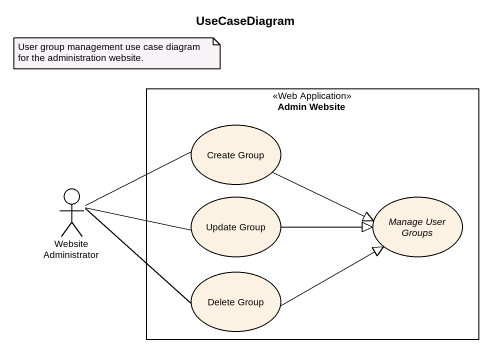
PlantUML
@startuml
title UseCaseDiagram
rectangle "Admin Website" as Admin_Website <<Web Application>> {
  usecase "Create Group" as Create_Group
  usecase "Update Group" as Update_Group
  usecase "Manage User Groups" as Manage_User_Groups
  usecase "Delete Group" as Delete_Group
}
actor "Website Administrator" as Website_Administrator
Create_Group -right-|> Manage_User_Groups
Website_Administrator -right- Create_Group
Website_Administrator -right- Update_Group
Website_Administrator -right- Delete_Group
Update_Group -right-|> Manage_User_Groups
Delete_Group -right-|> Manage_User_Groups
note as N1
  User group management use case diagram for the administration website.
end note
@enduml
